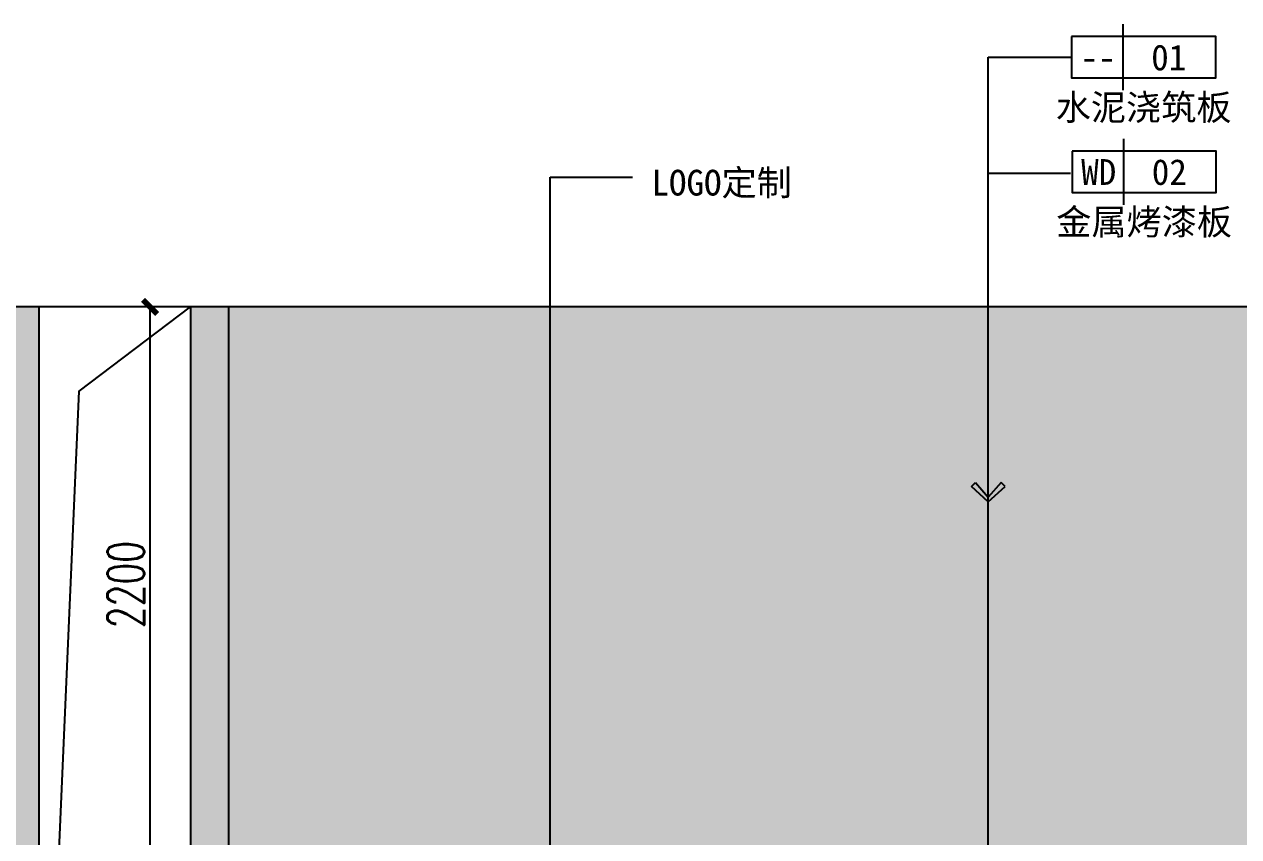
# Model space of a CAD drawing. Header units: millimetres. Extents: x 5625199 to 7433318, y -3316392 to -2552493.
# Drawn here: x 6347069 to 6351878, y -2674622 to -2671403 of the extents above; entities that cross this region are included whole.
import ezdxf
from ezdxf.enums import TextEntityAlignment as Align

# ---------------------------------------------------------------- set-up
doc = ezdxf.new("R2010")
doc.units = ezdxf.units.MM
doc.header["$PDMODE"] = 35
doc.header["$PDSIZE"] = -10
doc.layers.add('155', color=155, linetype='Continuous')
doc.layers.add('DIM', color=7, linetype='Continuous')
doc.styles.add('03.YBC-宋体2.5', font='', dxfattribs={"width": 0.8, "height": 2.5})
doc.styles.add('标注-尺寸', font='simplex.shx', dxfattribs={"width": 0.7})
doc.styles.get('03.YBC-宋体2.5').set_extended_font_data('SimSun')
doc.dimstyles.new('90', dxfattribs={"dimscale": 0.9, "dimtxt": 150, "dimasz": 50, "dimexe": 120, "dimexo": 150, "dimgap": 30, "dimtad": 1, "dimdec": 0, "dimrnd": 5, "dimdsep": 46, "dimtxsty": '标注-尺寸', "dimblk": 'ARCHTICK', "dimcen": 0.2, "dimclrd": 8, "dimclre": 8, "dimclrt": 2, "dimadec": 0, "dimazin": 0, "dimtfac": 1, "dimtdec": 0, "dimtmove": 2, "dimatfit": 3, "dimldrblk": 'ccccc', "dimfxl": 300, "dimfxlon": 1, "dimtolj": 1, "dimtzin": 0, "dimarcsym": 0})
doc.dimstyles.new('副本 100', dxfattribs={"dimscale": 0.8, "dimtxt": 180, "dimasz": 70, "dimexe": 80, "dimexo": 100, "dimgap": 30, "dimtad": 1, "dimdec": 0, "dimrnd": 5, "dimdsep": 46, "dimtxsty": '标注-尺寸', "dimblk": 'ARCHTICK', "dimcen": 0.2, "dimdle": 5, "dimclrd": 8, "dimclre": 8, "dimclrt": 2, "dimadec": 0, "dimazin": 0, "dimtfac": 1, "dimtdec": 0, "dimtmove": 2, "dimatfit": 3, "dimldrblk": 'ccccc', "dimfxl": 300, "dimfxlon": 1, "dimtolj": 1, "dimtzin": 0, "dimarcsym": 0})

# ---------------------------------------------------------------- blocks, each defined once
blk = doc.blocks.new('_ArchTick')
at = {"color": 0, "linetype": 'ByBlock', "const_width": 0.4}
blk.add_lwpolyline([(-0.5, -0.5), (0.5, 0.5)], dxfattribs=at)
blk = doc.blocks.new('*D506')
at = {"layer": '155', "color": 8, "lineweight": -2, "ltscale": 500, "transparency": 16777216}
for p, q in [((6347806.8, -2672522.7), (6347502.8, -2672522.7)), ((6347566.8, -2674726.7), (6347566.8, -2672518.7)), ((6347806.8, -2674722.7), (6347502.8, -2674722.7))]:
    blk.add_line(p, q, dxfattribs=at)
at = {"layer": 'Defpoints', "color": 0, "transparency": 16777216}
for p in [(6347566.8, -2672522.7), (6348364.7, -2672522.7), (6348240.9, -2674722.7)]:
    blk.add_point(p, dxfattribs=at)
at = {"layer": '155', "color": 8, "linetype": 'ByBlock', "lineweight": -2, "transparency": 16777216, "xscale": 56, "yscale": 56, "zscale": 56}
for p, rotation in [((6347566.8, -2672522.7), 90), ((6347566.8, -2674722.7), 270)]:
    blk.add_blockref('_ArchTick', p, dxfattribs=dict(at, rotation=rotation))
at = {"layer": '155', "color": 2, "ltscale": 500, "transparency": 16777216, "insert": (6347470.8, -2673622.7), "char_height": 144, "attachment_point": 5, "rotation": 90, "style": '标注-尺寸'}
blk.add_mtext('\\A1;2200', dxfattribs=at)
blk = doc.blocks.new('ccccc')
h = blk.add_hatch(color=44)
h.dxf.hatch_style = 1
h.paths.add_polyline_path([(-1.713, -1.115), (-1.349, -1.475), (0, 0), (-1.349, 1.475), (-1.713, 1.115), (-0.424, 0)])
at = {"color": 44}
for p, q in [((-1.349, 1.475), (-1.713, 1.115)), ((-1.713, 1.115), (-0.424, 0)), ((0, 0), (-1.349, 1.475)), ((-0.424, 0), (-5.067, 0)), ((-1.713, -1.115), (-0.424, 0)), ((0, 0), (-1.349, -1.475)), ((-1.349, -1.475), (-1.713, -1.115))]:
    blk.add_line(p, q, dxfattribs=at)
blk = doc.blocks.new('*U617')
at = {"color": 50}
blk.add_line((-9, 3.2), (-9, -3.2), dxfattribs=at)
at = {"color": 150}
blk.add_lwpolyline([(-14, 2), (-14, -2), (0, -2), (0, 2)], close=True, dxfattribs=at)
at = {"color": 50, "style": '03.YBC-宋体2.5', "flags": 8}
for tag, p in [('PT', (-11.41, -0.02)), ('01', (-4.56, -0.02)), ('材料名称', (-7, -4.85))]:
    blk.add_attdef(tag, text='', height=2.5, dxfattribs=at).set_placement(p, align=Align.MIDDLE_CENTER)
blk = doc.blocks.new('*U818')
at = {"color": 50}
blk.add_line((-9, 3.2), (-9, -3.2), dxfattribs=at)
at = {"color": 150}
blk.add_lwpolyline([(-14, 2), (-14, -2), (0, -2), (0, 2)], close=True, dxfattribs=at)
at = {"color": 50, "style": '03.YBC-宋体2.5', "flags": 8}
for tag, p in [('PT', (-11.41, -0.02)), ('01', (-4.56, -0.02)), ('材料名称', (-7, -4.85))]:
    blk.add_attdef(tag, text='', height=2.5, dxfattribs=at).set_placement(p, align=Align.MIDDLE_CENTER)

msp = doc.modelspace()

# ---------------------------------------------------------------- hatches: boundary and pattern name
at = {"layer": '155', "ltscale": 500}
h = msp.add_hatch(dxfattribs=at)
h.set_pattern_fill('DOTS', color=250, scale=12)
h.set_pattern_definition([(0, (273402.825, -417409.755), (9.525, 19.05), [0, -19.05])])
h.paths.add_polyline_path([(6346976.85, -2672522.72), (6344515.93, -2672522.72), (6344515.93, -2673372.72), (6344515.93, -2676522.72), (6344746.42, -2676522.72), (6344746.42, -2675322.72), (6346746.42, -2675322.72), (6346746.42, -2676522.72), (6346976.85, -2676522.72)])
h.paths.add_polyline_path([(6346976.85, -2676522.72), (6347126.85, -2676522.72), (6347126.85, -2672522.72), (6346976.85, -2672522.72)])
h.paths.add_polyline_path([(6347726.85, -2676522.72), (6347876.85, -2676522.72), (6347876.85, -2672522.72), (6347726.85, -2672522.72)])
h.paths.add_polyline_path([(6347876.85, -2675122.72), (6347876.85, -2676522.72), (6348028.66, -2676522.72), (6348028.66, -2675322.72), (6351828.66, -2675322.72), (6351828.66, -2676522.72), (6351980.47, -2676522.72), (6351980.47, -2672522.72), (6347876.85, -2672522.72), (6347876.85, -2674722.72), (6350376.85, -2674722.72), (6350376.85, -2675122.72)])
h.paths.add_polyline_path([(6357675.76, -2675322.72), (6357675.76, -2673372.72), (6358275.76, -2673372.72), (6358275.76, -2675322.72), (6358653.11, -2675322.72), (6358653.11, -2676522.72), (6358825.76, -2676522.72), (6358825.76, -2672522.72), (6354680.47, -2672522.72), (6354680.47, -2676522.72), (6354853.11, -2676522.72), (6354853.11, -2675322.72)])
h.paths.add_polyline_path([(6355280.47, -2674572.72), (6355280.47, -2674122.72), (6355730.47, -2674122.72), (6355730.47, -2674572.72)], flags=16)
h.paths.add_polyline_path([(6356030.47, -2674572.72), (6356030.47, -2674122.72), (6356480.47, -2674122.72), (6356480.47, -2674572.72)], flags=16)
h.paths.add_polyline_path([(6357230.47, -2674572.72), (6357230.47, -2674122.72), (6356780.47, -2674122.72), (6356780.47, -2674572.72)], flags=16)

# ---------------------------------------------------------------- linework, layer by layer
at = {"layer": '155', "color": 0, "ltscale": 500}
msp.add_line((6358975.76, -2672522.72), (6344515.93, -2672522.72), dxfattribs=at)
at = {"layer": '155', "color": 5, "ltscale": 500}
for p, q in [((6347126.85, -2672522.72), (6347126.85, -2676522.72)), ((6347726.85, -2672522.72), (6347726.85, -2676522.72)), ((6347876.85, -2672522.72), (6347876.85, -2676522.72))]:
    msp.add_line(p, q, dxfattribs=at)
at = {"layer": '155', "color": 250, "ltscale": 500}
msp.add_lwpolyline([(6347126.85, -2676522.72), (6347286.29, -2672856.64), (6347726.85, -2672522.72)], dxfattribs=at)

# ---------------------------------------------------------------- block references
ref = msp.add_blockref('*U818', (6351787.36, -2671533.28), dxfattribs=dict(xscale=40.82399999999999, yscale=40.82399999999999, zscale=40.82399999999999))
ref.add_attrib('材料名称', '水泥浇筑板', dxfattribs={"color": 50, "height": 102.06, "style": '03.YBC-宋体2.5'}).set_placement((6351501.59, -2671731.48), align=Align.MIDDLE_CENTER)
ref.add_attrib('01', '01', dxfattribs={"color": 50, "height": 102.06, "style": '03.YBC-宋体2.5'}).set_placement((6351601.17, -2671533.97), align=Align.MIDDLE_CENTER)
ref.add_attrib('PT', '--', dxfattribs={"color": 50, "height": 102.06, "style": '03.YBC-宋体2.5'}).set_placement((6351321.47, -2671533.97), align=Align.MIDDLE_CENTER)
ref = msp.add_blockref('*U617', (6351789.62, -2671987.28), dxfattribs=dict(xscale=40.82399999999999, yscale=40.82399999999999, zscale=40.82399999999999))
ref.add_attrib('材料名称', '金属烤漆板', dxfattribs={"color": 50, "height": 102.06, "style": '03.YBC-宋体2.5'}).set_placement((6351503.86, -2672185.48), align=Align.MIDDLE_CENTER)
ref.add_attrib('01', '02', dxfattribs={"color": 50, "height": 102.06, "style": '03.YBC-宋体2.5'}).set_placement((6351603.44, -2671987.97), align=Align.MIDDLE_CENTER)
ref.add_attrib('PT', 'WD', dxfattribs={"color": 50, "height": 102.06, "style": '03.YBC-宋体2.5'}).set_placement((6351323.74, -2671987.97), align=Align.MIDDLE_CENTER)

# ---------------------------------------------------------------- texts
at = {"color": 50, "style": '03.YBC-宋体2.5', "flags": 8}
msp.add_attdef('LOGO定制', text='材料名称', height=102.06, dxfattribs=at).set_placement((6349830.51, -2672030.23), align=Align.MIDDLE_CENTER)

# ---------------------------------------------------------------- dimensions: what is measured, and where the dimension line sits
at = {"layer": '155', "ltscale": 500}
dim = msp.add_linear_dim(base=(6347566.78, -2672522.72), p1=(6348240.87, -2674722.72), p2=(6348364.68, -2672522.72), angle=90, dimstyle='副本 100', dxfattribs=at)
dim.commit()
dim.dimension.update_dxf_attribs({"geometry": '*D506', "text_midpoint": (6347470.78, -2673622.72)})

# ---------------------------------------------------------------- leaders
for points in [[(6349151.54, -2675096.23), (6349151.54, -2672008.01), (6349477.02, -2672008.01)], [(6350886.65, -2675901.84), (6350886.65, -2671992.93), (6351212.13, -2671992.93)]]:
    msp.add_leader(points, dimstyle='副本 100', override={"dimgap": 30, "dimtad": 0}, dxfattribs=at)
at = {"layer": 'DIM'}
msp.add_leader([(6350886.65, -2673294.85), (6350886.65, -2671533.21), (6351213.86, -2671533.21)], dimstyle='90', dxfattribs=at)

doc.saveas('drawing.dxf')
